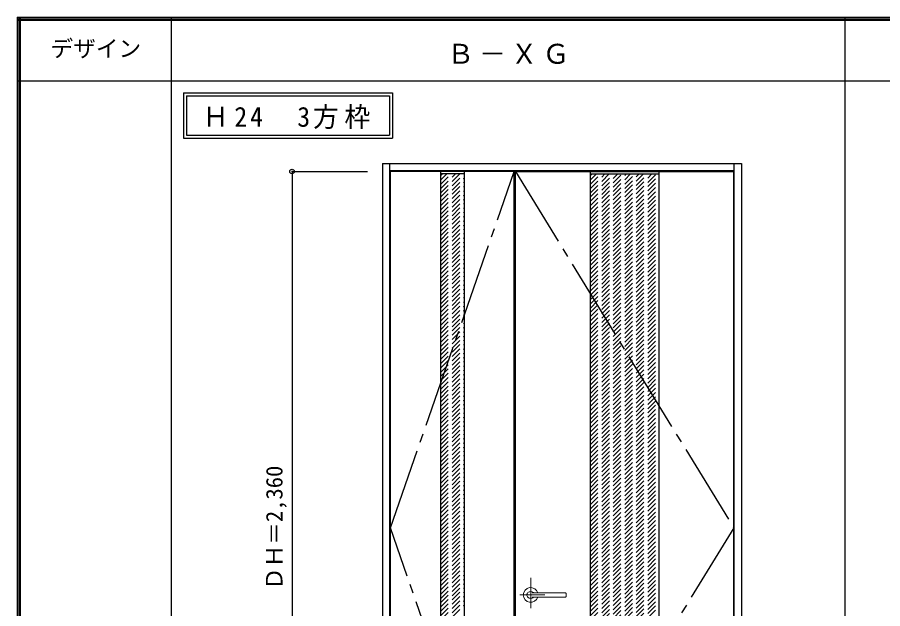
# Model space of a CAD drawing. Units: millimetres, scale not verified. Extents: x -6000 to 5700, y -4307 to 4260.
# Drawn here: x -6000 to -3134, y 2216 to 4175 of the extents above; entities that cross this region are included whole.
import ezdxf
from ezdxf.enums import TextEntityAlignment as Align

# ---------------------------------------------------------------- set-up
doc = ezdxf.new("R2010")
doc.units = ezdxf.units.MM
doc.header["$LTSCALE"] = 30
doc.header["$PDMODE"] = 32
doc.header["$PDSIZE"] = 15
for name, pattern in [('CHAIN1', [8, 5, -1, 1, -1]), ('CHAIN2', [12, 9, -1, 1, -1]), ('DASHED1', [1.8, 1.2, -0.6])]:
    doc.linetypes.add(name, pattern=pattern)
for name, color, linetype in [('0-2_扉', 3, 'Continuous'), ('0-3_仕上げ', 3, 'Continuous'), ('0-4_枠', 3, 'Continuous'), ('0-7', 7, 'CHAIN2'), ('0-A_文字', 7, 'Continuous'), ('0-B_寸法', 7, 'Continuous'), ('0-C_ハッチ', 4, 'DASHED1'), ('F-1_枠', 6, 'Continuous'), ('F-A_文字', 7, 'Continuous')]:
    doc.layers.add(name, color=color, linetype=linetype)
doc.layers.add('0-5_レバー', color=7, linetype='Continuous', lineweight=18)
doc.styles.add('ＭＳ ゴシック', font='')
doc.styles.get('ＭＳ ゴシック').set_extended_font_data('MS Gothic')

msp = doc.modelspace()

# ---------------------------------------------------------------- linework, layer by layer
at = {"layer": '0-2_扉'}
for p, q in [((-4354, 3664.25), (-4764, 3664.25)), ((-4764, 1304.25), (-4764, 3664.25)), ((-4354, 1304.25), (-4354, 3664.25)), ((-4350, 3664.25), (-3627, 3664.25)), ((-4350, 1304.25), (-4350, 3664.25)), ((-3627, 1304.25), (-3627, 3664.25))]:
    msp.add_line(p, q, dxfattribs=at)
at = {"layer": '0-3_仕上げ'}
for p, q in [((-4598, 3664.25), (-4598, 1304.25)), ((-4520, 3664.25), (-4520, 1304.25)), ((-4102.5, 3664.25), (-4102.5, 1304.25)), ((-3874.5, 3664.25), (-3874.5, 1304.25))]:
    msp.add_line(p, q, dxfattribs=at)
at = {"layer": '0-3_仕上げ', "color": 7}
for p, q in [((-4520, 3656.25), (-4598, 3656.25)), ((-4102.5, 3656.25), (-3874.5, 3656.25))]:
    msp.add_line(p, q, dxfattribs=at)
at = {"layer": '0-4_枠'}
for p, q in [((-4790, 3691.25), (-3601, 3691.25)), ((-4790, 3691.25), (-4790, 1279.25)), ((-4766, 1279.25), (-4766, 3691.25)), ((-3625, 1279.25), (-3625, 3691.25)), ((-3601, 3691.25), (-3601, 1279.25)), ((-4766, 3667.25), (-3625, 3667.25))]:
    msp.add_line(p, q, dxfattribs=at)
at = {"layer": '0-5_レバー', "color": 4, "linetype": 'CHAIN1'}
for p, q in [((-4299.5, 2318.21), (-4299.5, 2218.36)), ((-4252.7, 2261.75), (-4335.72, 2261.75))]:
    msp.add_line(p, q, dxfattribs=at)
at = {"layer": '0-5_レバー'}
for p, q in [((-4311.51, 2265.96), (-4312.25, 2263.9)), ((-4310.31, 2267.86), (-4311.51, 2265.96)), ((-4308.69, 2269.53), (-4310.31, 2267.86)), ((-4306.72, 2270.9), (-4308.69, 2269.53)), ((-4304.47, 2271.91), (-4306.72, 2270.9)), ((-4302.04, 2272.54), (-4304.47, 2271.91)), ((-4299.5, 2272.75), (-4302.04, 2272.54)), ((-4296.96, 2272.54), (-4299.5, 2272.75)), ((-4294.53, 2271.91), (-4296.96, 2272.54)), ((-4294.63, 2268.74), (-4294.63, 2268.73)), ((-4294.17, 2268.74), (-4294.63, 2268.74)), ((-4292.28, 2270.9), (-4294.53, 2271.91)), ((-4293.07, 2268.74), (-4294.17, 2268.74)), ((-4291.55, 2268.74), (-4293.07, 2268.74)), ((-4290.31, 2269.53), (-4292.28, 2270.9)), ((-4290.01, 2268.74), (-4291.55, 2268.74)), ((-4289.54, 2268.74), (-4290.31, 2269.53)), ((-4288.52, 2268.74), (-4290.01, 2268.74)), ((-4286.11, 2268.74), (-4288.52, 2268.74)), ((-4284.1, 2268.75), (-4286.11, 2268.74)), ((-4282.25, 2268.75), (-4284.1, 2268.75)), ((-4280.25, 2268.75), (-4282.25, 2268.75)), ((-4276.5, 2268.75), (-4280.25, 2268.75)), ((-4272.3, 2268.75), (-4276.5, 2268.75)), ((-4267.64, 2268.75), (-4272.3, 2268.75)), ((-4262.85, 2268.75), (-4267.64, 2268.75)), ((-4257.61, 2268.75), (-4262.85, 2268.75)), ((-4251.84, 2268.75), (-4257.61, 2268.75)), ((-4245.54, 2268.75), (-4251.84, 2268.75)), ((-4238.72, 2268.75), (-4245.54, 2268.75)), ((-4230.91, 2268.75), (-4238.72, 2268.75)), ((-4222.5, 2268.75), (-4230.91, 2268.75)), ((-4213.51, 2268.75), (-4222.5, 2268.75)), ((-4203.91, 2268.75), (-4213.51, 2268.75)), ((-4193.73, 2268.75), (-4203.91, 2268.75)), ((-4184, 2268.75), (-4193.73, 2268.75)), ((-4193.08, 2268.75), (-4193.48, 2268.75)), ((-4184, 2268.75), (-4193.08, 2268.75)), ((-4182.5, 2261.75), (-4182.5, 2267.24)), ((-4312.25, 2263.9), (-4312.5, 2261.75)), ((-4312.5, 2261.75), (-4312.25, 2259.6)), ((-4312.25, 2259.6), (-4311.51, 2257.54)), ((-4311.51, 2257.54), (-4310.31, 2255.64)), ((-4310.31, 2255.64), (-4308.69, 2253.97)), ((-4308.69, 2253.97), (-4306.72, 2252.6)), ((-4306.72, 2252.6), (-4304.47, 2251.59)), ((-4304.47, 2251.59), (-4302.04, 2250.96)), ((-4302.04, 2250.96), (-4299.5, 2250.75)), ((-4299.5, 2250.75), (-4296.96, 2250.96)), ((-4296.96, 2250.96), (-4294.53, 2251.59)), ((-4294.53, 2251.59), (-4292.28, 2252.6)), ((-4294.48, 2254.76), (-4294.35, 2254.76)), ((-4294.35, 2254.76), (-4293.91, 2254.76)), ((-4293.91, 2254.76), (-4293.19, 2254.76)), ((-4293.19, 2254.76), (-4292.17, 2254.76)), ((-4292.28, 2252.6), (-4290.31, 2253.97)), ((-4292.17, 2254.76), (-4290.91, 2254.76)), ((-4290.91, 2254.76), (-4289.56, 2254.76)), ((-4290.31, 2253.97), (-4289.54, 2254.76)), ((-4289.56, 2254.76), (-4286.7, 2254.76)), ((-4286.7, 2254.76), (-4283.72, 2254.75)), ((-4283.72, 2254.75), (-4280.7, 2254.75)), ((-4280.7, 2254.75), (-4277.66, 2254.75)), ((-4277.66, 2254.75), (-4274.59, 2254.75)), ((-4274.59, 2254.75), (-4271.51, 2254.75)), ((-4271.51, 2254.75), (-4267.51, 2254.75)), ((-4267.51, 2254.75), (-4263.1, 2254.75)), ((-4263.1, 2254.75), (-4258.13, 2254.75)), ((-4258.13, 2254.75), (-4252.6, 2254.75)), ((-4252.6, 2254.75), (-4246.51, 2254.75)), ((-4246.51, 2254.75), (-4239.86, 2254.75)), ((-4239.86, 2254.75), (-4232.65, 2254.75)), ((-4232.65, 2254.75), (-4224.06, 2254.75)), ((-4224.06, 2254.75), (-4214.8, 2254.75)), ((-4214.8, 2254.75), (-4204.86, 2254.75)), ((-4204.86, 2254.75), (-4194.25, 2254.75)), ((-4194.25, 2254.75), (-4184, 2254.75)), ((-4182.5, 2261.75), (-4182.5, 2256.25))]:
    msp.add_line(p, q, dxfattribs=at)
for centre, radius, start, end in [((-4299.5, 2261.75), 24.55, 16.59952, 343.36736), ((-4184, 2267.25), 1.5, 360, 90.17419), ((-4184, 2267.25), 1.5, 0.00847, 89.9163), ((-4184, 2256.25), 1.5, 269.91059, 359.99153), ((-4184, 2256.25), 1.5, 270.16419, 0)]:
    msp.add_arc(centre, radius, start, end, dxfattribs=at)
at = {"layer": '0-7'}
for p, q in [((-4764, 2484.25), (-4354, 3664.25)), ((-4354, 1304.25), (-4764, 2484.25))]:
    msp.add_line(p, q, dxfattribs=at)
msp.add_lwpolyline([(-4350, 3664.25), (-3627, 2484.25), (-4350, 1304.25)], dxfattribs=at)
at = {"layer": '0-A_文字'}
for p, q in [((-5450, 3925), (-4757.38, 3925)), ((-5450, 3925), (-5450, 3775)), ((-5440, 3915), (-5440, 3785)), ((-4757.38, 3925), (-4757.38, 3775)), ((-5440, 3785), (-4767.38, 3785)), ((-5450, 3775), (-4757.38, 3775))]:
    msp.add_line(p, q, dxfattribs=at)
msp.add_lwpolyline([(-5440, 3915), (-4767.38, 3915), (-4767.38, 3785)], dxfattribs=at)
at = {"layer": '0-B_寸法', "color": 4}
for q in [(-4840, 3664.25), (-5090, 1304.25)]:
    msp.add_line((-5090, 3664.25), q, dxfattribs=at)
at = {"layer": '0-B_寸法'}
msp.add_point((-5090, 3664.25), dxfattribs=at)
at = {"layer": '0-C_ハッチ'}
for p, q in [((-4598, 3578.83), (-4520.58, 3656.25)), ((-4598, 3592.97), (-4534.72, 3656.25)), ((-4598, 3607.11), (-4548.86, 3656.25)), ((-4598, 3621.25), (-4563, 3656.25)), ((-4598, 3635.39), (-4577.14, 3656.25)), ((-4598, 3649.54), (-4591.29, 3656.25)), ((-4598, 3564.68), (-4520, 3642.68)), ((-4102.5, 3592.94), (-4039.19, 3656.25)), ((-4102.5, 3578.79), (-4025.04, 3656.25)), ((-4102.5, 3564.65), (-4010.9, 3656.25)), ((-4102.5, 3550.51), (-3996.76, 3656.25)), ((-4102.5, 3536.37), (-3982.62, 3656.25)), ((-4102.5, 3522.23), (-3968.48, 3656.25)), ((-4102.5, 3508.08), (-3954.33, 3656.25)), ((-4102.5, 3493.94), (-3940.19, 3656.25)), ((-4102.5, 3479.8), (-3926.05, 3656.25)), ((-4102.5, 3465.66), (-3911.91, 3656.25)), ((-4102.5, 3451.51), (-3897.76, 3656.25)), ((-4102.5, 3437.37), (-3883.62, 3656.25)), ((-4102.5, 3607.08), (-4053.33, 3656.25)), ((-4102.5, 3621.22), (-4067.47, 3656.25)), ((-4102.5, 3635.36), (-4081.61, 3656.25)), ((-4102.5, 3649.5), (-4095.75, 3656.25)), ((-4102.5, 3423.23), (-3874.5, 3651.23)), ((-4598, 3550.54), (-4520, 3628.54)), ((-4598, 3536.4), (-4520, 3614.4)), ((-4102.5, 3409.09), (-3874.5, 3637.09)), ((-4102.5, 3394.95), (-3874.5, 3622.95)), ((-4598, 3522.26), (-4520, 3600.26)), ((-4598, 3508.11), (-4520, 3586.11)), ((-4102.5, 3380.8), (-3874.5, 3608.8)), ((-4102.5, 3366.66), (-3874.5, 3594.66)), ((-4598, 3493.97), (-4520, 3571.97)), ((-4598, 3479.83), (-4520, 3557.83)), ((-4102.5, 3352.52), (-3874.5, 3580.52)), ((-4102.5, 3338.38), (-3874.5, 3566.38)), ((-4598, 3465.69), (-4520, 3543.69)), ((-4598, 3451.55), (-4520, 3529.55)), ((-4102.5, 3324.24), (-3874.5, 3552.24)), ((-4102.5, 3310.09), (-3874.5, 3538.09)), ((-4598, 3437.4), (-4520, 3515.4)), ((-4598, 3423.26), (-4520, 3501.26)), ((-4102.5, 3295.95), (-3874.5, 3523.95)), ((-4102.5, 3281.81), (-3874.5, 3509.81)), ((-4598, 3409.12), (-4520, 3487.12)), ((-4598, 3394.98), (-4520, 3472.98)), ((-4102.5, 3267.67), (-3874.5, 3495.67)), ((-4102.5, 3253.52), (-3874.5, 3481.52)), ((-4598, 3380.84), (-4520, 3458.84)), ((-4598, 3366.69), (-4520, 3444.69)), ((-4102.5, 3239.38), (-3874.5, 3467.38)), ((-4102.5, 3225.24), (-3874.5, 3453.24)), ((-4598, 3352.55), (-4520, 3430.55)), ((-4598, 3338.41), (-4520, 3416.41)), ((-4102.5, 3211.1), (-3874.5, 3439.1)), ((-4102.5, 3196.96), (-3874.5, 3424.96)), ((-4598, 3324.27), (-4520, 3402.27)), ((-4598, 3310.12), (-4520, 3388.12)), ((-4102.5, 3182.81), (-3874.5, 3410.81)), ((-4102.5, 3168.67), (-3874.5, 3396.67)), ((-4102.5, 3154.53), (-3874.5, 3382.53)), ((-4598, 3295.98), (-4520, 3373.98)), ((-4598, 3281.84), (-4520, 3359.84)), ((-4102.5, 3140.39), (-3874.5, 3368.39)), ((-4102.5, 3126.25), (-3874.5, 3354.25)), ((-4598, 3267.7), (-4520, 3345.7)), ((-4598, 3253.56), (-4520, 3331.56)), ((-4102.5, 3112.1), (-3874.5, 3340.1)), ((-4102.5, 3097.96), (-3874.5, 3325.96)), ((-4598, 3239.41), (-4520, 3317.41)), ((-4598, 3225.27), (-4520, 3303.27)), ((-4102.5, 3083.82), (-3874.5, 3311.82)), ((-4102.5, 3069.68), (-3874.5, 3297.68)), ((-4598, 3211.13), (-4520, 3289.13)), ((-4598, 3196.99), (-4520, 3274.99)), ((-4102.5, 3055.53), (-3874.5, 3283.53)), ((-4102.5, 3041.39), (-3874.5, 3269.39)), ((-4598, 3182.85), (-4520, 3260.85)), ((-4598, 3168.7), (-4520, 3246.7)), ((-4102.5, 3027.25), (-3874.5, 3255.25)), ((-4102.5, 3013.11), (-3874.5, 3241.11)), ((-4598, 3154.56), (-4520, 3232.56)), ((-4598, 3140.42), (-4520, 3218.42)), ((-4102.5, 2998.97), (-3874.5, 3226.97)), ((-4102.5, 2984.82), (-3874.5, 3212.82)), ((-4598, 3126.28), (-4520, 3204.28)), ((-4598, 3112.13), (-4520, 3190.13)), ((-4102.5, 2970.68), (-3874.5, 3198.68)), ((-4102.5, 2956.54), (-3874.5, 3184.54)), ((-4598, 3097.99), (-4520, 3175.99)), ((-4598, 3083.85), (-4520, 3161.85)), ((-4102.5, 2942.4), (-3874.5, 3170.4)), ((-4102.5, 2928.26), (-3874.5, 3156.26)), ((-4598, 3069.71), (-4520, 3147.71)), ((-4598, 3055.57), (-4520, 3133.57)), ((-4102.5, 2914.11), (-3874.5, 3142.11)), ((-4102.5, 2899.97), (-3874.5, 3127.97)), ((-4598, 3041.42), (-4520, 3119.42)), ((-4598, 3027.28), (-4520, 3105.28)), ((-4102.5, 2885.83), (-3874.5, 3113.83)), ((-4102.5, 2871.69), (-3874.5, 3099.69)), ((-4598, 3013.14), (-4520, 3091.14)), ((-4598, 2999), (-4520, 3077)), ((-4102.5, 2857.54), (-3874.5, 3085.54)), ((-4102.5, 2843.4), (-3874.5, 3071.4)), ((-4598, 2984.86), (-4520, 3062.86)), ((-4598, 2970.71), (-4520, 3048.71)), ((-4102.5, 2829.26), (-3874.5, 3057.26)), ((-4102.5, 2815.12), (-3874.5, 3043.12)), ((-4598, 2956.57), (-4520, 3034.57)), ((-4598, 2942.43), (-4520, 3020.43)), ((-4102.5, 2800.98), (-3874.5, 3028.98)), ((-4102.5, 2786.83), (-3874.5, 3014.83)), ((-4598, 2928.29), (-4520, 3006.29)), ((-4598, 2914.15), (-4520, 2992.15)), ((-4102.5, 2772.69), (-3874.5, 3000.69)), ((-4102.5, 2758.55), (-3874.5, 2986.55)), ((-4598, 2900), (-4520, 2978)), ((-4598, 2885.86), (-4520, 2963.86)), ((-4102.5, 2744.41), (-3874.5, 2972.41)), ((-4102.5, 2730.27), (-3874.5, 2958.27)), ((-4598, 2871.72), (-4520, 2949.72)), ((-4598, 2857.58), (-4520, 2935.58)), ((-4102.5, 2716.12), (-3874.5, 2944.12)), ((-4102.5, 2701.98), (-3874.5, 2929.98)), ((-4598, 2843.43), (-4520, 2921.43)), ((-4598, 2829.29), (-4520, 2907.29)), ((-4102.5, 2687.84), (-3874.5, 2915.84)), ((-4102.5, 2673.7), (-3874.5, 2901.7)), ((-4598, 2815.15), (-4520, 2893.15)), ((-4598, 2801.01), (-4520, 2879.01)), ((-4102.5, 2659.55), (-3874.5, 2887.55)), ((-4102.5, 2645.41), (-3874.5, 2873.41)), ((-4598, 2786.87), (-4520, 2864.87)), ((-4598, 2772.72), (-4520, 2850.72)), ((-4102.5, 2631.27), (-3874.5, 2859.27)), ((-4102.5, 2617.13), (-3874.5, 2845.13)), ((-4598, 2758.58), (-4520, 2836.58)), ((-4598, 2744.44), (-4520, 2822.44)), ((-4102.5, 2602.99), (-3874.5, 2830.99)), ((-4102.5, 2588.84), (-3874.5, 2816.84)), ((-4598, 2730.3), (-4520, 2808.3)), ((-4598, 2716.16), (-4520, 2794.16)), ((-4102.5, 2574.7), (-3874.5, 2802.7)), ((-4102.5, 2560.56), (-3874.5, 2788.56)), ((-4598, 2702.01), (-4520, 2780.01)), ((-4598, 2687.87), (-4520, 2765.87)), ((-4102.5, 2546.42), (-3874.5, 2774.42)), ((-4102.5, 2532.28), (-3874.5, 2760.28)), ((-4598, 2673.73), (-4520, 2751.73)), ((-4598, 2659.59), (-4520, 2737.59)), ((-4598, 2645.44), (-4520, 2723.44)), ((-4102.5, 2518.13), (-3874.5, 2746.13)), ((-4102.5, 2503.99), (-3874.5, 2731.99)), ((-4598, 2631.3), (-4520, 2709.3)), ((-4598, 2617.16), (-4520, 2695.16)), ((-4102.5, 2489.85), (-3874.5, 2717.85)), ((-4102.5, 2475.71), (-3874.5, 2703.71)), ((-4598, 2603.02), (-4520, 2681.02)), ((-4598, 2588.88), (-4520, 2666.88)), ((-4102.5, 2461.56), (-3874.5, 2689.56)), ((-4102.5, 2447.42), (-3874.5, 2675.42)), ((-4598, 2574.73), (-4520, 2652.73)), ((-4598, 2560.59), (-4520, 2638.59)), ((-4102.5, 2433.28), (-3874.5, 2661.28)), ((-4102.5, 2419.14), (-3874.5, 2647.14)), ((-4598, 2546.45), (-4520, 2624.45)), ((-4598, 2532.31), (-4520, 2610.31)), ((-4102.5, 2405), (-3874.5, 2633)), ((-4102.5, 2390.85), (-3874.5, 2618.85)), ((-4598, 2518.17), (-4520, 2596.17)), ((-4598, 2504.02), (-4520, 2582.02)), ((-4102.5, 2376.71), (-3874.5, 2604.71)), ((-4102.5, 2362.57), (-3874.5, 2590.57)), ((-4598, 2489.88), (-4520, 2567.88)), ((-4598, 2475.74), (-4520, 2553.74)), ((-4102.5, 2348.43), (-3874.5, 2576.43)), ((-4102.5, 2334.29), (-3874.5, 2562.29)), ((-4598, 2461.6), (-4520, 2539.6)), ((-4598, 2447.45), (-4520, 2525.45)), ((-4102.5, 2320.14), (-3874.5, 2548.14)), ((-4102.5, 2306), (-3874.5, 2534)), ((-4598, 2433.31), (-4520, 2511.31)), ((-4598, 2419.17), (-4520, 2497.17)), ((-4102.5, 2291.86), (-3874.5, 2519.86)), ((-4102.5, 2277.72), (-3874.5, 2505.72)), ((-4598, 2405.03), (-4520, 2483.03)), ((-4598, 2390.89), (-4520, 2468.89)), ((-4102.5, 2263.58), (-3874.5, 2491.58)), ((-4102.5, 2249.43), (-3874.5, 2477.43)), ((-4598, 2376.74), (-4520, 2454.74)), ((-4598, 2362.6), (-4520, 2440.6)), ((-4102.5, 2235.29), (-3874.5, 2463.29)), ((-4102.5, 2221.15), (-3874.5, 2449.15)), ((-4598, 2348.46), (-4520, 2426.46)), ((-4598, 2334.32), (-4520, 2412.32)), ((-4102.5, 2207.01), (-3874.5, 2435.01)), ((-4102.5, 2192.86), (-3874.5, 2420.86)), ((-4598, 2320.18), (-4520, 2398.18)), ((-4598, 2306.03), (-4520, 2384.03)), ((-4102.5, 2178.72), (-3874.5, 2406.72)), ((-4102.5, 2164.58), (-3874.5, 2392.58)), ((-4598, 2291.89), (-4520, 2369.89)), ((-4598, 2277.75), (-4520, 2355.75)), ((-4102.5, 2150.44), (-3874.5, 2378.44)), ((-4102.5, 2136.3), (-3874.5, 2364.3)), ((-4598, 2263.61), (-4520, 2341.61)), ((-4598, 2249.46), (-4520, 2327.46)), ((-4102.5, 2122.15), (-3874.5, 2350.15)), ((-4102.5, 2108.01), (-3874.5, 2336.01)), ((-4102.5, 2093.87), (-3874.5, 2321.87)), ((-4598, 2235.32), (-4520, 2313.32)), ((-4598, 2221.18), (-4520, 2299.18)), ((-4102.5, 2079.73), (-3874.5, 2307.73)), ((-4102.5, 2065.59), (-3874.5, 2293.59)), ((-4598, 2207.04), (-4520, 2285.04)), ((-4598, 2192.9), (-4520, 2270.9)), ((-4102.5, 2051.44), (-3874.5, 2279.44)), ((-4102.5, 2037.3), (-3874.5, 2265.3)), ((-4598, 2178.75), (-4520, 2256.75)), ((-4598, 2164.61), (-4520, 2242.61)), ((-4102.5, 2023.16), (-3874.5, 2251.16)), ((-4102.5, 2009.02), (-3874.5, 2237.02)), ((-4598, 2150.47), (-4520, 2228.47)), ((-4102.5, 1994.87), (-3874.5, 2222.87))]:
    msp.add_line(p, q, dxfattribs=at)
at = {"layer": 'F-1_枠'}
for p, q in [((-6000, 4175), (5700, 4175)), ((-6000, 4175), (-6000, -4205)), ((-6000, 4170), (5700, 4170)), ((-6000, 4165), (5700, 4165)), ((-5995, 4175), (-5995, -4205)), ((-5990, 4175), (-5990, -4205)), ((-5490, 4175), (-5490, -3790)), ((-3258.4, 4175), (-3258.4, -3790)), ((-6000, 3965), (5700, 3965))]:
    msp.add_line(p, q, dxfattribs=at)

# ---------------------------------------------------------------- texts
at = {"layer": '0-A_文字', "char_height": 65.98, "attachment_point": 7, "style": 'ＭＳ ゴシック'}
for s, insert in [('\\T1.17;Ｂ－ＸＧ', (-4576.7, 4020)), ('\\T1.22;\\W0.95;Ｈ24\u30003方枠', (-5385.34, 3805))]:
    msp.add_mtext(s, dxfattribs=dict(at, insert=insert))
at = {"layer": '0-B_寸法', "style": 'ＭＳ ゴシック'}
msp.add_text('ＤＨ＝2,360', height=54.99, rotation=90, dxfattribs=at).set_placement((-5105, 2278), align=Align.BOTTOM_LEFT)
at = {"layer": 'F-A_文字', "style": 'ＭＳ ゴシック'}
msp.add_text('デザイン', height=54.99, dxfattribs=at).set_placement((-5890, 4027.5), align=Align.BOTTOM_LEFT)

doc.saveas('drawing.dxf')
